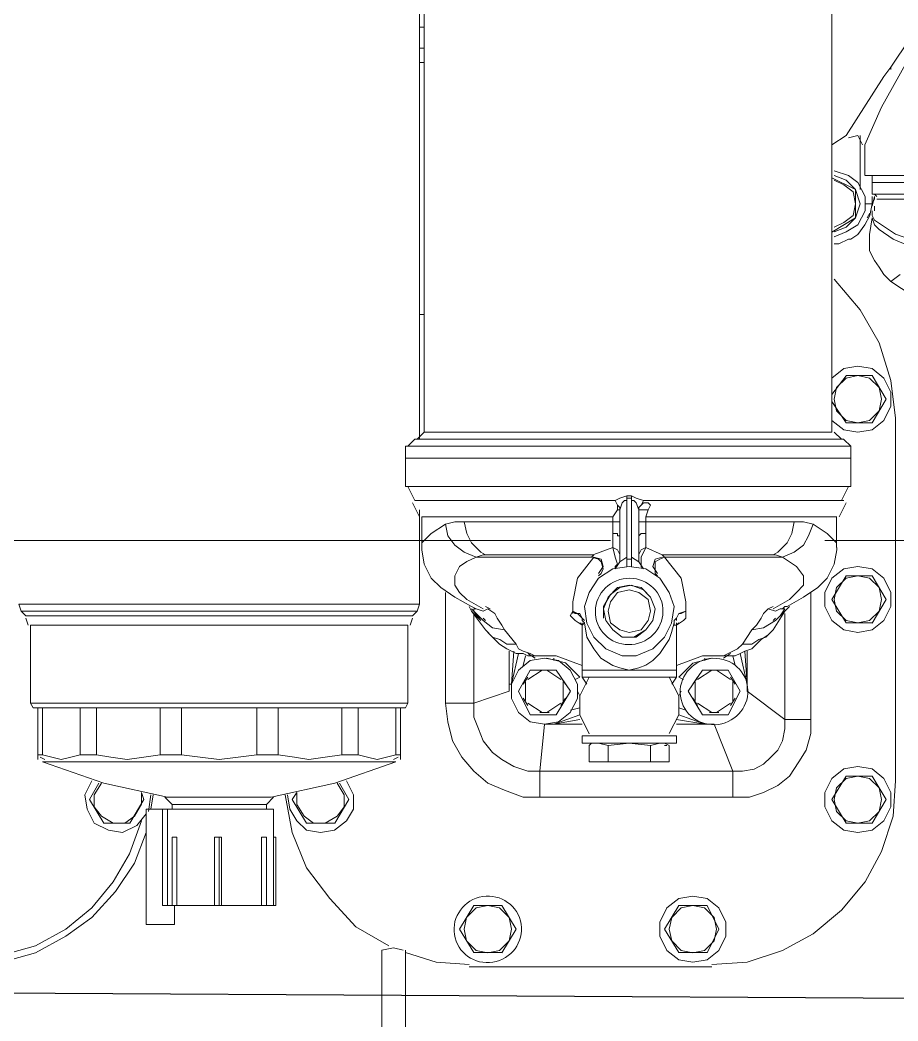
# Model space of a CAD drawing. Header units: inches. Extents: x 23291 to 181956, y 9161 to 51408.
# Drawn here: x 113913.5 to 114173.7, y 36541.5 to 36838.4 of the extents above; entities that cross this region are included whole.
import ezdxf

# ---------------------------------------------------------------- set-up
doc = ezdxf.new("R2010")
doc.units = ezdxf.units.IN
doc.header["$MEASUREMENT"] = 0
doc.layers.add('1', color=3, linetype='Continuous')
doc.layers.add('Dim', color=6, linetype='Continuous', lineweight=13)

# ---------------------------------------------------------------- blocks, each defined once
blk = doc.blocks.new('5')
at = {"layer": '1', "lineweight": 9}
for p, q in [((226.14041, -21.99936), (226.14041, -21.86601)), ((226.14168, -21.99744), (226.14168, -21.88249)), ((226.25155, -21.88249), (226.25155, -21.99744)), ((226.14041, -21.88822), (226.14168, -21.88822)), ((226.26743, -21.899), (226.2725, -21.89139)), ((226.14168, -21.89394), (226.14041, -21.89394)), ((226.14168, -21.89775), (226.14041, -21.89775)), ((226.27124, -21.89837), (226.2649, -21.9098)), ((226.26743, -21.89901), (226.26551, -21.90154)), ((226.26743, -21.89964), (226.26743, -21.89901)), ((226.2655, -21.90153), (226.25535, -21.91743)), ((226.2649, -21.9098), (226.26044, -21.91998)), ((226.25535, -21.91743), (226.25155, -21.91998)), ((226.25853, -21.91743), (226.25599, -21.91806)), ((226.2598, -21.91998), (226.25853, -21.91743)), ((226.25916, -21.93203), (226.25916, -21.91743)), ((226.26044, -21.91998), (226.26044, -21.92822)), ((226.256, -21.92823), (226.25217, -21.92696)), ((226.25155, -21.92885), (226.25791, -21.93204)), ((226.25534, -21.92948), (226.25217, -21.92822)), ((226.25472, -21.93077), (226.25217, -21.92948)), ((226.2579, -21.93203), (226.25534, -21.92948)), ((226.25853, -21.93013), (226.256, -21.92823)), ((226.30045, -21.92822), (226.26045, -21.92822)), ((226.26235, -21.92822), (226.26235, -21.93014)), ((226.26235, -21.92822), (226.26235, -21.93012)), ((226.25726, -21.93266), (226.25472, -21.93077)), ((226.2579, -21.93585), (226.25726, -21.93266)), ((226.2579, -21.93203), (226.2579, -21.93964)), ((226.25916, -21.93585), (226.2579, -21.93203)), ((226.26045, -21.93392), (226.25853, -21.93013)), ((226.26235, -21.93013), (226.29854, -21.93013)), ((226.26235, -21.93014), (226.26235, -21.9333)), ((226.26045, -21.93774), (226.26045, -21.93392)), ((226.26235, -21.9333), (226.29854, -21.9333)), ((226.26235, -21.93393), (226.26235, -21.93585)), ((226.26298, -21.93393), (226.26235, -21.93648)), ((226.26235, -21.93585), (226.26297, -21.93458)), ((226.26297, -21.93458), (226.26297, -21.93393)), ((226.26298, -21.9333), (226.2636, -21.93393)), ((226.2636, -21.93458), (226.29726, -21.93458)), ((226.25726, -21.93903), (226.2579, -21.93585)), ((226.2579, -21.93964), (226.25916, -21.93585)), ((226.25853, -21.94157), (226.26045, -21.93774)), ((226.26044, -21.93585), (226.26236, -21.93585)), ((226.26171, -21.93902), (226.26236, -21.93586)), ((226.26235, -21.93648), (226.26235, -21.93585)), ((226.26235, -21.93901), (226.26235, -21.93775)), ((226.26298, -21.93648), (226.26298, -21.93774)), ((226.2579, -21.93965), (226.25155, -21.94347)), ((226.25472, -21.94091), (226.25726, -21.93903)), ((226.25534, -21.94219), (226.2579, -21.93964)), ((226.26044, -21.94157), (226.26171, -21.93902)), ((226.26107, -21.93965), (226.26172, -21.93839)), ((226.2617, -21.94411), (226.26235, -21.93966)), ((226.26171, -21.93902), (226.26171, -21.93902)), ((226.26297, -21.94028), (226.26235, -21.93901)), ((226.26235, -21.93966), (226.26297, -21.94156)), ((226.26489, -21.94156), (226.26297, -21.94028)), ((226.25217, -21.94219), (226.25472, -21.94091)), ((226.25217, -21.94346), (226.25534, -21.94219)), ((226.25217, -21.94473), (226.25534, -21.94345)), ((226.25534, -21.94345), (226.25853, -21.94157)), ((226.25854, -21.9441), (226.26044, -21.94157)), ((226.26044, -21.94156), (226.26044, -21.94156)), ((226.26297, -21.94156), (226.26425, -21.94282)), ((226.26425, -21.94282), (226.26806, -21.94539)), ((226.26869, -21.94409), (226.26489, -21.94156)), ((226.25344, -21.94664), (226.256, -21.94538)), ((226.25663, -21.94538), (226.256, -21.94538)), ((226.256, -21.94538), (226.25663, -21.94538)), ((226.25663, -21.94538), (226.25854, -21.9441)), ((226.25853, -21.9441), (226.25853, -21.9441)), ((226.2617, -21.94664), (226.2617, -21.94411)), ((226.26806, -21.94539), (226.2725, -21.94727)), ((226.2725, -21.94538), (226.26869, -21.94409)), ((226.25217, -21.94664), (226.25344, -21.94664)), ((226.25345, -21.94664), (226.25345, -21.94664)), ((226.2617, -21.94855), (226.2617, -21.94664)), ((226.26297, -21.95111), (226.2617, -21.94855)), ((226.26425, -21.95298), (226.26297, -21.95111)), ((226.2655, -21.9549), (226.26425, -21.95298)), ((226.25916, -21.96442), (226.25217, -21.95618)), ((226.26743, -21.9568), (226.2655, -21.9549)), ((226.26996, -21.9549), (226.26743, -21.9568)), ((226.26743, -21.9568), (226.27313, -21.96061)), ((226.26424, -21.97332), (226.25916, -21.96442)), ((226.14041, -21.96569), (226.14168, -21.96569)), ((226.26743, -21.98348), (226.26424, -21.97332)), ((226.25472, -21.98028), (226.25155, -21.98285)), ((226.25853, -21.97967), (226.25472, -21.98028)), ((226.26235, -21.98028), (226.25853, -21.97967)), ((226.2655, -21.98285), (226.26235, -21.98028)), ((226.25155, -21.98729), (226.25535, -21.98221)), ((226.25535, -21.98284), (226.2528, -21.98536)), ((226.25535, -21.9822), (226.26235, -21.9822)), ((226.25853, -21.9822), (226.25535, -21.98284)), ((226.2617, -21.98284), (226.25853, -21.9822)), ((226.26425, -21.98536), (226.2617, -21.98284)), ((226.26235, -21.9822), (226.26616, -21.98855)), ((226.26743, -21.98664), (226.2655, -21.98285)), ((226.26868, -21.99362), (226.26743, -21.98348)), ((226.2528, -21.98536), (226.25218, -21.98855)), ((226.26489, -21.98855), (226.26425, -21.98536)), ((226.26743, -21.99044), (226.26743, -21.98664)), ((226.25535, -21.9949), (226.25155, -21.98919)), ((226.25218, -21.98855), (226.2528, -21.99173)), ((226.26615, -21.98854), (226.26234, -21.99491)), ((226.26425, -21.99173), (226.26489, -21.98855)), ((226.2528, -21.99173), (226.25535, -21.99428)), ((226.2617, -21.99428), (226.26425, -21.99173)), ((226.2655, -21.99428), (226.26743, -21.99044)), ((226.25155, -21.99428), (226.25472, -21.9968)), ((226.25535, -21.99428), (226.25853, -21.99491)), ((226.25853, -21.99491), (226.2617, -21.99428)), ((226.26235, -21.9968), (226.2655, -21.99428)), ((226.26868, -22.09142), (226.26868, -21.99361)), ((226.13977, -21.99936), (226.14169, -21.99744)), ((226.25155, -21.99745), (226.14168, -21.99745)), ((226.25217, -21.99745), (226.25409, -21.99936)), ((226.25472, -21.9968), (226.25853, -21.99744)), ((226.26235, -21.9949), (226.25535, -21.9949)), ((226.25853, -21.99744), (226.26235, -21.9968)), ((226.13723, -22.00124), (226.13913, -21.99936)), ((226.13913, -21.99936), (226.25472, -21.99936)), ((226.25663, -22.00124), (226.25471, -21.99937)), ((226.13659, -22.00124), (226.25662, -22.00124)), ((226.13659, -22.01206), (226.13659, -22.00125)), ((226.25663, -22.00125), (226.25663, -22.01206)), ((226.25663, -22.00441), (226.1366, -22.00441)), ((226.25663, -22.01206), (226.1366, -22.01206)), ((226.13723, -22.01206), (226.13913, -22.01586)), ((226.25409, -22.01586), (226.256, -22.01207)), ((226.13913, -22.01586), (226.19312, -22.01586)), ((226.19311, -22.01586), (226.19376, -22.01715)), ((226.19312, -22.01586), (226.19437, -22.01523)), ((226.19437, -22.01523), (226.19629, -22.01459)), ((226.19566, -22.01586), (226.19502, -22.01649)), ((226.19629, -22.01586), (226.19566, -22.01586)), ((226.19756, -22.01459), (226.19629, -22.01459)), ((226.19629, -22.01459), (226.19629, -22.01586)), ((226.19629, -22.01523), (226.19756, -22.01523)), ((226.19629, -22.0311), (226.19629, -22.01586)), ((226.19819, -22.01585), (226.19755, -22.01585)), ((226.19756, -22.01586), (226.19756, -22.01459)), ((226.19756, -22.0146), (226.19883, -22.01523)), ((226.19756, -22.01586), (226.19756, -22.0311)), ((226.19882, -22.01649), (226.19819, -22.01585)), ((226.19883, -22.01523), (226.20073, -22.01586)), ((226.20072, -22.01585), (226.20011, -22.01714)), ((226.20073, -22.01586), (226.25472, -22.01586)), ((226.14041, -22.02031), (226.13849, -22.01649)), ((226.14041, -22.04381), (226.14041, -22.0184)), ((226.19248, -22.0203), (226.19375, -22.0184)), ((226.19375, -22.01714), (226.19438, -22.01777)), ((226.19375, -22.0184), (226.19438, -22.0184)), ((226.19376, -22.01715), (226.19376, -22.01776)), ((226.19376, -22.01776), (226.19376, -22.01841)), ((226.19502, -22.01649), (226.19437, -22.01841)), ((226.19438, -22.01777), (226.19438, -22.0184)), ((226.19438, -22.0184), (226.19438, -22.02157)), ((226.19947, -22.0184), (226.19882, -22.01649)), ((226.20011, -22.01714), (226.19947, -22.01777)), ((226.19947, -22.01777), (226.19947, -22.0184)), ((226.20201, -22.0184), (226.19947, -22.0184)), ((226.19947, -22.02157), (226.19947, -22.01841)), ((226.20012, -22.01715), (226.20073, -22.01649)), ((226.20073, -22.01649), (226.20202, -22.01649)), ((226.20202, -22.01841), (226.20137, -22.02031)), ((226.20202, -22.01649), (226.20263, -22.01715)), ((226.20263, -22.01715), (226.20202, -22.01841)), ((226.25535, -22.01649), (226.25345, -22.0203)), ((226.14104, -22.0203), (226.14104, -22.02856)), ((226.14104, -22.02031), (226.19248, -22.02031)), ((226.14993, -22.02157), (226.14739, -22.0222)), ((226.15246, -22.02157), (226.14993, -22.02157)), ((226.15311, -22.02474), (226.15246, -22.02157)), ((226.15246, -22.02157), (226.19438, -22.02157)), ((226.19248, -22.02031), (226.19248, -22.02157)), ((226.19248, -22.02157), (226.19248, -22.02474)), ((226.19438, -22.02157), (226.19438, -22.02539)), ((226.24138, -22.02157), (226.19946, -22.02157)), ((226.19947, -22.02157), (226.19947, -22.02538)), ((226.20137, -22.02031), (226.25282, -22.02031)), ((226.20137, -22.02157), (226.20137, -22.02031)), ((226.20137, -22.02474), (226.20137, -22.02158)), ((226.24074, -22.02474), (226.24138, -22.02157)), ((226.24138, -22.02157), (226.24391, -22.02157)), ((226.24391, -22.02157), (226.24647, -22.02221)), ((226.25281, -22.02856), (226.25281, -22.0203)), ((226.14358, -22.02475), (226.1474, -22.0222)), ((226.14739, -22.0222), (226.14802, -22.02538)), ((226.24647, -22.0222), (226.2452, -22.02538)), ((226.24647, -22.02221), (226.25027, -22.02474)), ((226.14104, -22.02728), (226.14168, -22.02664)), ((226.14168, -22.02664), (226.14358, -22.02475)), ((226.14802, -22.02538), (226.14993, -22.02791)), ((226.15438, -22.02729), (226.15311, -22.02474)), ((226.19375, -22.02474), (226.19248, -22.02474)), ((226.19248, -22.02474), (226.19248, -22.02856)), ((226.19375, -22.02538), (226.19375, -22.02474)), ((226.19439, -22.02538), (226.19375, -22.02538)), ((226.19438, -22.03236), (226.19438, -22.02538)), ((226.19946, -22.02538), (226.20012, -22.02474)), ((226.19947, -22.02538), (226.19947, -22.03236)), ((226.20012, -22.02474), (226.20137, -22.02474)), ((226.20137, -22.02475), (226.20137, -22.02857)), ((226.23947, -22.02729), (226.24074, -22.02474)), ((226.2452, -22.02538), (226.24391, -22.02791)), ((226.25027, -22.02474), (226.25216, -22.02665)), ((226.25216, -22.02665), (226.25281, -22.02729)), ((226.14104, -22.02856), (226.14104, -22.02728)), ((226.14104, -22.02856), (226.14104, -22.02919)), ((226.14104, -22.02856), (226.14104, -22.02856)), ((226.14104, -22.02919), (226.14168, -22.03299)), ((226.14993, -22.02791), (226.15246, -22.02981)), ((226.15246, -22.02981), (226.15565, -22.0311)), ((226.15565, -22.02857), (226.15438, -22.02729)), ((226.15692, -22.02982), (226.15565, -22.02857)), ((226.15819, -22.03047), (226.15692, -22.02982)), ((226.19248, -22.02856), (226.18739, -22.03046)), ((226.19375, -22.02919), (226.19248, -22.02856)), ((226.19248, -22.02856), (226.19312, -22.03111)), ((226.19439, -22.03046), (226.19375, -22.02919)), ((226.20012, -22.02919), (226.19946, -22.03046)), ((226.20012, -22.03111), (226.20137, -22.02856)), ((226.20137, -22.02856), (226.20012, -22.02919)), ((226.20137, -22.02857), (226.20581, -22.03047)), ((226.23567, -22.03047), (226.23694, -22.02982)), ((226.23694, -22.02982), (226.23821, -22.02857)), ((226.23821, -22.02857), (226.23947, -22.02729)), ((226.24138, -22.02981), (226.23821, -22.0311)), ((226.24391, -22.02791), (226.24138, -22.02981)), ((226.25217, -22.033), (226.25282, -22.02918)), ((226.25281, -22.02729), (226.25281, -22.02857)), ((226.25281, -22.02856), (226.25281, -22.02856)), ((226.25282, -22.02918), (226.25282, -22.02857)), ((226.15119, -22.03364), (226.15311, -22.03235)), ((226.15311, -22.03235), (226.15565, -22.03111)), ((226.15755, -22.03047), (226.15565, -22.0311)), ((226.15565, -22.0311), (226.18677, -22.0311)), ((226.15946, -22.03047), (226.15755, -22.03047)), ((226.15945, -22.03047), (226.15819, -22.03047)), ((226.15946, -22.03047), (226.18739, -22.03047)), ((226.18739, -22.0311), (226.18295, -22.03682)), ((226.18678, -22.0311), (226.18868, -22.03172)), ((226.18739, -22.03047), (226.18679, -22.0311)), ((226.18931, -22.03172), (226.18739, -22.0311)), ((226.18868, -22.03172), (226.18931, -22.03237)), ((226.18993, -22.03366), (226.18931, -22.03172)), ((226.18931, -22.03237), (226.18993, -22.03427)), ((226.19311, -22.03428), (226.19439, -22.03236)), ((226.19312, -22.03111), (226.19375, -22.03299)), ((226.1963, -22.0311), (226.19438, -22.03236)), ((226.19629, -22.03365), (226.19629, -22.0311)), ((226.19756, -22.03172), (226.19629, -22.03172)), ((226.19756, -22.03365), (226.19756, -22.0311)), ((226.19756, -22.0311), (226.19948, -22.03237)), ((226.19947, -22.03236), (226.20072, -22.03428)), ((226.20012, -22.03299), (226.20012, -22.03111)), ((226.20391, -22.03172), (226.20329, -22.03366)), ((226.20581, -22.0311), (226.20391, -22.03172)), ((226.20519, -22.03172), (226.20391, -22.03237)), ((226.20391, -22.03237), (226.20391, -22.03427)), ((226.20646, -22.0311), (226.20519, -22.03172)), ((226.20581, -22.03047), (226.20646, -22.0311)), ((226.20581, -22.03047), (226.23376, -22.03047)), ((226.21089, -22.03681), (226.20645, -22.0311)), ((226.20646, -22.0311), (226.23822, -22.0311)), ((226.23376, -22.03047), (226.23567, -22.03047)), ((226.23376, -22.03047), (226.23631, -22.03047)), ((226.23631, -22.03047), (226.23822, -22.0311)), ((226.23822, -22.0311), (226.24013, -22.03237)), ((226.24013, -22.03237), (226.24201, -22.03366)), ((226.14168, -22.03299), (226.14358, -22.03683)), ((226.14992, -22.03617), (226.15119, -22.03364)), ((226.19247, -22.03428), (226.18867, -22.03681)), ((226.18868, -22.03553), (226.18993, -22.03366)), ((226.18993, -22.03427), (226.18931, -22.03553)), ((226.19693, -22.03365), (226.19247, -22.03428)), ((226.19375, -22.03299), (226.19312, -22.03364)), ((226.19312, -22.03364), (226.19312, -22.03428)), ((226.20137, -22.03428), (226.19693, -22.03365)), ((226.20012, -22.03364), (226.20012, -22.03299)), ((226.20073, -22.03428), (226.20012, -22.03364)), ((226.20518, -22.03681), (226.20137, -22.03428)), ((226.20329, -22.03366), (226.20456, -22.03553)), ((226.20391, -22.03427), (226.20391, -22.03553)), ((226.24201, -22.03366), (226.24391, -22.03616)), ((226.25026, -22.03681), (226.25217, -22.033)), ((226.25472, -22.03428), (226.25155, -22.03681)), ((226.25853, -22.03365), (226.25472, -22.03428)), ((226.26235, -22.03428), (226.25853, -22.03365)), ((226.2655, -22.03681), (226.26235, -22.03428)), ((226.14358, -22.03683), (226.14611, -22.03936)), ((226.14992, -22.03747), (226.14992, -22.03617)), ((226.14992, -22.03872), (226.14992, -22.03747)), ((226.18295, -22.03682), (226.18168, -22.04316)), ((226.18867, -22.03681), (226.18613, -22.04065)), ((226.18931, -22.03553), (226.18868, -22.03616)), ((226.20391, -22.03553), (226.20456, -22.03616)), ((226.20771, -22.04065), (226.20518, -22.03681)), ((226.21216, -22.04318), (226.21089, -22.03681)), ((226.24391, -22.03616), (226.24391, -22.03747)), ((226.24391, -22.03747), (226.24391, -22.03871)), ((226.24773, -22.03934), (226.25026, -22.03681)), ((226.25155, -22.03681), (226.24963, -22.04065)), ((226.25155, -22.04252), (226.25535, -22.03617)), ((226.25535, -22.03682), (226.2528, -22.03935)), ((226.25535, -22.03617), (226.26235, -22.03617)), ((226.25853, -22.03617), (226.25535, -22.03682)), ((226.2617, -22.03682), (226.25853, -22.03617)), ((226.26425, -22.03935), (226.2617, -22.03682)), ((226.26235, -22.03617), (226.26616, -22.04251)), ((226.26743, -22.04065), (226.2655, -22.03681)), ((226.14611, -22.03936), (226.14992, -22.04189)), ((226.14739, -22.04064), (226.14739, -22.07046)), ((226.15119, -22.04064), (226.14992, -22.03872)), ((226.15311, -22.04251), (226.15119, -22.04064)), ((226.18613, -22.04065), (226.18486, -22.04442)), ((226.19376, -22.03934), (226.19122, -22.04189)), ((226.19184, -22.04317), (226.19376, -22.04064)), ((226.19376, -22.04064), (226.19184, -22.04317)), ((226.19438, -22.03936), (226.19185, -22.04125)), ((226.19693, -22.03871), (226.19376, -22.03934)), ((226.19376, -22.04064), (226.19693, -22.03999)), ((226.19693, -22.03999), (226.19376, -22.04064)), ((226.19756, -22.0387), (226.19438, -22.03936)), ((226.20012, -22.03934), (226.19693, -22.03871)), ((226.19693, -22.03999), (226.19947, -22.04064)), ((226.19947, -22.04064), (226.19693, -22.03999)), ((226.20073, -22.03999), (226.19756, -22.0387)), ((226.19947, -22.04064), (226.20201, -22.04252)), ((226.20201, -22.04252), (226.19947, -22.04064)), ((226.20264, -22.04189), (226.20012, -22.03934)), ((226.20263, -22.04189), (226.20073, -22.03999)), ((226.209, -22.04442), (226.20771, -22.04065)), ((226.24201, -22.04063), (226.24013, -22.04253)), ((226.24391, -22.03871), (226.24201, -22.04063)), ((226.24392, -22.04189), (226.24773, -22.03934)), ((226.24582, -22.04065), (226.24582, -22.07492)), ((226.24963, -22.04065), (226.24963, -22.04442)), ((226.2528, -22.03935), (226.25218, -22.04251)), ((226.26489, -22.04251), (226.26425, -22.03935)), ((226.26743, -22.04442), (226.26743, -22.04065)), ((226.14992, -22.04189), (226.15438, -22.04441)), ((226.15755, -22.04506), (226.15311, -22.04251)), ((226.18169, -22.04317), (226.18169, -22.04633)), ((226.19185, -22.04125), (226.18994, -22.04441)), ((226.19122, -22.04189), (226.18995, -22.04506)), ((226.19122, -22.0457), (226.19184, -22.04317)), ((226.19184, -22.04317), (226.19122, -22.0457)), ((226.20201, -22.04252), (226.20264, -22.0457)), ((226.20264, -22.0457), (226.20201, -22.04252)), ((226.20392, -22.04507), (226.20263, -22.04189)), ((226.20391, -22.04506), (226.20264, -22.04189)), ((226.21216, -22.04634), (226.21216, -22.04318)), ((226.24013, -22.04253), (226.23568, -22.04506)), ((226.23948, -22.04442), (226.24392, -22.04189)), ((226.25535, -22.04888), (226.25155, -22.04252)), ((226.25218, -22.04251), (226.2528, -22.04572)), ((226.26615, -22.04252), (226.26234, -22.04889)), ((226.26425, -22.04572), (226.26489, -22.04251)), ((226.03308, -22.0457), (226.03243, -22.04381)), ((226.03243, -22.04381), (226.14041, -22.04381)), ((226.13977, -22.04571), (226.03306, -22.04571)), ((226.03435, -22.04698), (226.03308, -22.04571)), ((226.13977, -22.04571), (226.1385, -22.04698)), ((226.14042, -22.04381), (226.13977, -22.04571)), ((226.15374, -22.04442), (226.15437, -22.04571)), ((226.15437, -22.04442), (226.15437, -22.04442)), ((226.15437, -22.04442), (226.15564, -22.04506)), ((226.15437, -22.04442), (226.15437, -22.04442)), ((226.15501, -22.04572), (226.15437, -22.04506)), ((226.15437, -22.04571), (226.15819, -22.05077)), ((226.15566, -22.04698), (226.15437, -22.04571)), ((226.15565, -22.04506), (226.15501, -22.04506)), ((226.15501, -22.04506), (226.15565, -22.04506)), ((226.15501, -22.04506), (226.15501, -22.04572)), ((226.15501, -22.04571), (226.15693, -22.04822)), ((226.15755, -22.04822), (226.15501, -22.04571)), ((226.15565, -22.04506), (226.15755, -22.04572)), ((226.15755, -22.04572), (226.15882, -22.04506)), ((226.15819, -22.04442), (226.15946, -22.04506)), ((226.16073, -22.04634), (226.15883, -22.04505)), ((226.18169, -22.04571), (226.18104, -22.04698)), ((226.18294, -22.04634), (226.18169, -22.04571)), ((226.18169, -22.04571), (226.18233, -22.04634)), ((226.18486, -22.04442), (226.1855, -22.04889)), ((226.18994, -22.04441), (226.18994, -22.0476)), ((226.18995, -22.04506), (226.19057, -22.04822)), ((226.19184, -22.04888), (226.19122, -22.0457)), ((226.19122, -22.0457), (226.19184, -22.04888)), ((226.20264, -22.0457), (226.20201, -22.04823)), ((226.20201, -22.04823), (226.20264, -22.0457)), ((226.20328, -22.04823), (226.20392, -22.04507)), ((226.20329, -22.04822), (226.20391, -22.04506)), ((226.20835, -22.04889), (226.209, -22.04442)), ((226.21217, -22.04572), (226.21027, -22.04633)), ((226.2109, -22.04633), (226.21217, -22.04572)), ((226.21216, -22.04698), (226.21216, -22.04571)), ((226.23312, -22.04635), (226.23439, -22.04506)), ((226.23439, -22.04506), (226.23566, -22.04443)), ((226.2344, -22.04506), (226.2363, -22.04572)), ((226.23567, -22.05076), (226.23884, -22.0457)), ((226.23884, -22.04571), (226.23629, -22.04822)), ((226.2363, -22.04572), (226.23757, -22.04506)), ((226.23757, -22.04506), (226.23821, -22.04506)), ((226.23884, -22.04506), (226.23757, -22.04698)), ((226.23757, -22.04698), (226.23884, -22.04571)), ((226.23821, -22.04506), (226.23884, -22.04443)), ((226.23884, -22.04443), (226.23822, -22.04506)), ((226.23822, -22.04506), (226.23884, -22.04506)), ((226.23884, -22.04443), (226.23949, -22.04443)), ((226.23884, -22.04571), (226.24013, -22.04443)), ((226.23948, -22.04506), (226.23884, -22.04571)), ((226.23948, -22.04442), (226.23948, -22.04442)), ((226.24963, -22.04442), (226.25155, -22.04821)), ((226.2528, -22.04572), (226.25535, -22.04823)), ((226.2617, -22.04823), (226.26425, -22.04572)), ((226.2655, -22.04821), (226.26743, -22.04442)), ((226.03497, -22.04951), (226.03435, -22.04759)), ((226.1385, -22.04698), (226.03436, -22.04698)), ((226.1385, -22.04759), (226.13786, -22.04951)), ((226.15501, -22.04634), (226.15501, -22.07048)), ((226.15693, -22.04822), (226.15566, -22.04698)), ((226.15754, -22.04821), (226.1601, -22.05017)), ((226.15755, -22.04759), (226.15819, -22.04823)), ((226.16136, -22.0476), (226.16073, -22.04634)), ((226.16263, -22.0495), (226.16136, -22.0476)), ((226.18105, -22.04698), (226.18169, -22.04759)), ((226.18169, -22.04759), (226.18232, -22.04822)), ((226.18232, -22.04822), (226.18422, -22.04951)), ((226.18233, -22.04634), (226.1836, -22.04634)), ((226.18423, -22.04759), (226.18294, -22.04634)), ((226.1836, -22.04634), (226.18423, -22.04759)), ((226.18423, -22.04822), (226.18423, -22.04759)), ((226.18423, -22.04759), (226.18486, -22.04822)), ((226.18485, -22.04888), (226.18423, -22.04822)), ((226.19057, -22.04822), (226.19247, -22.05077)), ((226.20201, -22.04823), (226.20012, -22.05076)), ((226.20012, -22.05076), (226.20201, -22.04823)), ((226.20137, -22.05077), (226.20329, -22.04822)), ((226.20138, -22.05076), (226.20328, -22.04823)), ((226.20899, -22.04888), (226.20899, -22.04823)), ((226.209, -22.04823), (226.20962, -22.04759)), ((226.209, -22.04888), (226.209, -22.04823)), ((226.20962, -22.04759), (226.21027, -22.04633)), ((226.21027, -22.04633), (226.20962, -22.04759)), ((226.20962, -22.04759), (226.20962, -22.04823)), ((226.20962, -22.04951), (226.21154, -22.04822)), ((226.21027, -22.04633), (226.2109, -22.04633)), ((226.21154, -22.04822), (226.21217, -22.04759)), ((226.21217, -22.04759), (226.21217, -22.04698)), ((226.23122, -22.04951), (226.23248, -22.04759)), ((226.23248, -22.04759), (226.23312, -22.04635)), ((226.2363, -22.04822), (226.23313, -22.05016)), ((226.23567, -22.04822), (226.2363, -22.04759)), ((226.23629, -22.04822), (226.23757, -22.04698)), ((226.23757, -22.04698), (226.23629, -22.04822)), ((226.23884, -22.07492), (226.23884, -22.04634)), ((226.25155, -22.04821), (226.25472, -22.05076)), ((226.25535, -22.04823), (226.25853, -22.04888)), ((226.25853, -22.04888), (226.2617, -22.04823)), ((226.26235, -22.05076), (226.2655, -22.04821)), ((226.03562, -22.04951), (226.03562, -22.07047)), ((226.03562, -22.04951), (226.13724, -22.04951)), ((226.13723, -22.04951), (226.13723, -22.07046)), ((226.15819, -22.05077), (226.15946, -22.05206)), ((226.16009, -22.05271), (226.15819, -22.05077)), ((226.1601, -22.05017), (226.16327, -22.05076)), ((226.16327, -22.05076), (226.16263, -22.0495)), ((226.16327, -22.05076), (226.16644, -22.05458)), ((226.1836, -22.04888), (226.18422, -22.04951)), ((226.18423, -22.04888), (226.18423, -22.04888)), ((226.18423, -22.04888), (226.18423, -22.04951)), ((226.18486, -22.04888), (226.18423, -22.04951)), ((226.18423, -22.06159), (226.18423, -22.04951)), ((226.18423, -22.04951), (226.18423, -22.06349)), ((226.18423, -22.04951), (226.18423, -22.04951)), ((226.1855, -22.0527), (226.18486, -22.04888)), ((226.1855, -22.04889), (226.18738, -22.0527)), ((226.19439, -22.05076), (226.19184, -22.04888)), ((226.19184, -22.04888), (226.19439, -22.05076)), ((226.19247, -22.05077), (226.19501, -22.05271)), ((226.19693, -22.05141), (226.19439, -22.05076)), ((226.19439, -22.05076), (226.19693, -22.05141)), ((226.20012, -22.05076), (226.19693, -22.05141)), ((226.19693, -22.05141), (226.20012, -22.05076)), ((226.19819, -22.0527), (226.20138, -22.05076)), ((226.19883, -22.05271), (226.20137, -22.05077)), ((226.20645, -22.0527), (226.20835, -22.04889)), ((226.20771, -22.05334), (226.20835, -22.05142)), ((226.20835, -22.05142), (226.209, -22.04887)), ((226.209, -22.04888), (226.209, -22.04951)), ((226.209, -22.04951), (226.20962, -22.04951)), ((226.20962, -22.04888), (226.20962, -22.04888)), ((226.21027, -22.04888), (226.20962, -22.04951)), ((226.20962, -22.04951), (226.20962, -22.04888)), ((226.20962, -22.06349), (226.20962, -22.04951)), ((226.2274, -22.05458), (226.22994, -22.05077)), ((226.23313, -22.05016), (226.22994, -22.05077)), ((226.22995, -22.05077), (226.23122, -22.04951)), ((226.23568, -22.05077), (226.23376, -22.05271)), ((226.23439, -22.05204), (226.23566, -22.05076)), ((226.25472, -22.05076), (226.25853, -22.05142)), ((226.26235, -22.04888), (226.25535, -22.04888)), ((226.25853, -22.05142), (226.26235, -22.05076)), ((226.15946, -22.05206), (226.16073, -22.05334)), ((226.16201, -22.05334), (226.16009, -22.05271)), ((226.16073, -22.05334), (226.162, -22.05459)), ((226.1639, -22.05458), (226.16201, -22.05334)), ((226.1874, -22.05588), (226.1855, -22.0527)), ((226.18738, -22.0527), (226.19057, -22.05587)), ((226.19501, -22.05271), (226.19883, -22.05271)), ((226.19502, -22.0527), (226.19819, -22.0527)), ((226.20329, -22.05587), (226.20645, -22.0527)), ((226.20645, -22.05524), (226.20771, -22.05334)), ((226.23186, -22.05334), (226.22994, -22.05458)), ((226.23122, -22.05459), (226.23249, -22.05335)), ((226.23376, -22.05271), (226.23186, -22.05334)), ((226.23249, -22.05335), (226.23439, -22.05204)), ((226.162, -22.05459), (226.16392, -22.05587)), ((226.16645, -22.05458), (226.1639, -22.05458)), ((226.16392, -22.05587), (226.16517, -22.0565)), ((226.16455, -22.06539), (226.16455, -22.05652)), ((226.16455, -22.05652), (226.16455, -22.06729)), ((226.16517, -22.0565), (226.16644, -22.05714)), ((226.1658, -22.05651), (226.16517, -22.06538)), ((226.16707, -22.05587), (226.16645, -22.05458)), ((226.16834, -22.0565), (226.16707, -22.05587)), ((226.17026, -22.05713), (226.16834, -22.0565)), ((226.1893, -22.05841), (226.1874, -22.05588)), ((226.19057, -22.05587), (226.19501, -22.05776)), ((226.19883, -22.05776), (226.20329, -22.05587)), ((226.20518, -22.05713), (226.20645, -22.05524)), ((226.22486, -22.05651), (226.22361, -22.05712)), ((226.22613, -22.05588), (226.22486, -22.05651)), ((226.2274, -22.05459), (226.22613, -22.05588)), ((226.2268, -22.05712), (226.22803, -22.05651)), ((226.22994, -22.05458), (226.2274, -22.05458)), ((226.22803, -22.05651), (226.22995, -22.05588)), ((226.22867, -22.06539), (226.22804, -22.05652)), ((226.22867, -22.06604), (226.22867, -22.05651)), ((226.22867, -22.05651), (226.22867, -22.06538)), ((226.22995, -22.05588), (226.23122, -22.05459)), ((226.16517, -22.06539), (226.16709, -22.05713)), ((226.16644, -22.05714), (226.16834, -22.05714)), ((226.17024, -22.05904), (226.16707, -22.06157)), ((226.16834, -22.05714), (226.16961, -22.05775)), ((226.16835, -22.06031), (226.16899, -22.05776)), ((226.16961, -22.05713), (226.17153, -22.05841)), ((226.16961, -22.05775), (226.17088, -22.05775)), ((226.17406, -22.05841), (226.17024, -22.05904)), ((226.17151, -22.05775), (226.17026, -22.05713)), ((226.17088, -22.05775), (226.17153, -22.05775)), ((226.17469, -22.05775), (226.17152, -22.05775)), ((226.17152, -22.05775), (226.17469, -22.05775)), ((226.17152, -22.05775), (226.17152, -22.05775)), ((226.17789, -22.05904), (226.17406, -22.05841)), ((226.1766, -22.05775), (226.17469, -22.05775)), ((226.1747, -22.05775), (226.1747, -22.05775)), ((226.1747, -22.05841), (226.17978, -22.05967)), ((226.17724, -22.05776), (226.1766, -22.05776)), ((226.1766, -22.05841), (226.1766, -22.05904)), ((226.18423, -22.06031), (226.17724, -22.05776)), ((226.18104, -22.06157), (226.17789, -22.05904)), ((226.19248, -22.06031), (226.1893, -22.05841)), ((226.19501, -22.05776), (226.19883, -22.05776)), ((226.20137, -22.0603), (226.20329, -22.05903)), ((226.20329, -22.05903), (226.20518, -22.05713)), ((226.21662, -22.05775), (226.20962, -22.06031)), ((226.21915, -22.05841), (226.21407, -22.05968)), ((226.21725, -22.05775), (226.21662, -22.05775)), ((226.21915, -22.05775), (226.21724, -22.05775)), ((226.21725, -22.05841), (226.21725, -22.05904)), ((226.22234, -22.05775), (226.21915, -22.05775)), ((226.21915, -22.05775), (226.22234, -22.05775)), ((226.21915, -22.05775), (226.21915, -22.05775)), ((226.22361, -22.05712), (226.22234, -22.05775)), ((226.22234, -22.05841), (226.22423, -22.05713)), ((226.22234, -22.05775), (226.22296, -22.05775)), ((226.22234, -22.05775), (226.22234, -22.05775)), ((226.22297, -22.05775), (226.22424, -22.05775)), ((226.22424, -22.05775), (226.22549, -22.05775)), ((226.22486, -22.05775), (226.22549, -22.06031)), ((226.22549, -22.05775), (226.2268, -22.05712)), ((226.22679, -22.05713), (226.22867, -22.06539)), ((226.16707, -22.06157), (226.16518, -22.06539)), ((226.17025, -22.06158), (226.16708, -22.0673)), ((226.17343, -22.06158), (226.16961, -22.06411)), ((226.17724, -22.06158), (226.17026, -22.06158)), ((226.17534, -22.06158), (226.17279, -22.06158)), ((226.17851, -22.06411), (226.1747, -22.06158)), ((226.18105, -22.06728), (226.17723, -22.06157)), ((226.17978, -22.05967), (226.1836, -22.06349)), ((226.18294, -22.06539), (226.18104, -22.06157)), ((226.20962, -22.06158), (226.18423, -22.06158)), ((226.18423, -22.06158), (226.20962, -22.06158)), ((226.19438, -22.06094), (226.19248, -22.06031)), ((226.19692, -22.06159), (226.19438, -22.06094)), ((226.19693, -22.06094), (226.19693, -22.06094)), ((226.19693, -22.06158), (226.19947, -22.06095)), ((226.19947, -22.06095), (226.20137, -22.0603)), ((226.21407, -22.05968), (226.21027, -22.06349)), ((226.21662, -22.06158), (226.2128, -22.0673)), ((226.21915, -22.06158), (226.21534, -22.06411)), ((226.22361, -22.06158), (226.21662, -22.06158)), ((226.22106, -22.06158), (226.21852, -22.06158)), ((226.22424, -22.06411), (226.22042, -22.06158)), ((226.22679, -22.06728), (226.2236, -22.06157)), ((226.16961, -22.06349), (226.16834, -22.06538)), ((226.16898, -22.06476), (226.16898, -22.06982)), ((226.17978, -22.06539), (226.17851, -22.06349)), ((226.17915, -22.06983), (226.17915, -22.06477)), ((226.1836, -22.06349), (226.18232, -22.06412)), ((226.18612, -22.06349), (226.1836, -22.06857)), ((226.18423, -22.06349), (226.20962, -22.06349)), ((226.18423, -22.06349), (226.1855, -22.06538)), ((226.21026, -22.06856), (226.20772, -22.06348)), ((226.20836, -22.06539), (226.20963, -22.06349)), ((226.21026, -22.06349), (226.21154, -22.06412)), ((226.21535, -22.06349), (226.21407, -22.06538)), ((226.21471, -22.06476), (226.21471, -22.06982)), ((226.22549, -22.06539), (226.22424, -22.06349)), ((226.22486, -22.06983), (226.22486, -22.06477)), ((226.16455, -22.06728), (226.155, -22.07047)), ((226.16517, -22.06539), (226.16454, -22.06539)), ((226.16455, -22.06729), (226.16455, -22.06602)), ((226.16517, -22.06602), (226.16517, -22.06539)), ((226.16517, -22.06603), (226.16517, -22.06603)), ((226.16518, -22.06539), (226.16518, -22.06921)), ((226.16708, -22.06728), (226.17025, -22.07363)), ((226.17724, -22.07364), (226.18106, -22.06729)), ((226.18294, -22.06921), (226.18294, -22.06539)), ((226.18295, -22.06728), (226.18359, -22.06857)), ((226.21026, -22.06856), (226.21089, -22.06728)), ((226.2128, -22.06728), (226.21662, -22.07363)), ((226.22361, -22.07364), (226.22679, -22.06729)), ((226.22867, -22.06539), (226.22867, -22.06539)), ((226.22867, -22.06603), (226.22867, -22.0654)), ((226.22867, -22.06603), (226.22867, -22.06603)), ((226.22867, -22.06728), (226.22867, -22.06604)), ((226.22867, -22.06728), (226.23884, -22.07492)), ((226.16518, -22.06921), (226.16707, -22.073)), ((226.16835, -22.0692), (226.16962, -22.0711)), ((226.17851, -22.07109), (226.17978, -22.0692)), ((226.18104, -22.073), (226.18294, -22.06921)), ((226.1836, -22.06857), (226.1836, -22.07363)), ((226.21026, -22.07364), (226.21026, -22.06856)), ((226.21407, -22.0692), (226.21534, -22.0711)), ((226.22424, -22.07109), (226.22549, -22.0692)), ((226.03626, -22.07174), (226.03561, -22.07046)), ((226.03562, -22.07047), (226.13724, -22.07047)), ((226.13659, -22.07174), (226.03626, -22.07174)), ((226.03753, -22.0857), (226.03753, -22.07174)), ((226.0388, -22.07174), (226.0388, -22.08443)), ((226.04895, -22.07173), (226.04895, -22.08442)), ((226.0534, -22.07174), (226.0534, -22.08443)), ((226.07054, -22.07173), (226.07054, -22.08442)), ((226.07626, -22.07174), (226.07626, -22.08443)), ((226.09658, -22.07173), (226.09658, -22.08442)), ((226.10231, -22.07174), (226.10231, -22.08443)), ((226.11945, -22.07173), (226.11945, -22.08442)), ((226.1239, -22.07174), (226.1239, -22.08443)), ((226.13405, -22.07173), (226.13405, -22.08442)), ((226.13532, -22.0857), (226.13532, -22.07174)), ((226.13724, -22.07046), (226.13659, -22.07174)), ((226.14802, -22.07555), (226.14739, -22.07047)), ((226.14739, -22.07047), (226.15502, -22.07047)), ((226.15501, -22.07047), (226.15501, -22.07428)), ((226.16707, -22.073), (226.17024, -22.07555)), ((226.16961, -22.07047), (226.17343, -22.07302)), ((226.17279, -22.07301), (226.17533, -22.07301)), ((226.1747, -22.07301), (226.17851, -22.07046)), ((226.17789, -22.07555), (226.18104, -22.073)), ((226.1836, -22.07174), (226.18105, -22.07237)), ((226.21216, -22.07237), (226.21026, -22.07174)), ((226.21535, -22.07047), (226.21916, -22.07302)), ((226.21852, -22.07301), (226.22107, -22.07301)), ((226.22043, -22.07301), (226.22424, -22.07046)), ((226.14929, -22.08063), (226.14802, -22.07555)), ((226.15501, -22.07428), (226.15628, -22.07746)), ((226.17024, -22.07555), (226.17406, -22.07616)), ((226.17025, -22.07364), (226.17724, -22.07364)), ((226.17406, -22.07364), (226.17406, -22.07364)), ((226.17406, -22.07616), (226.17789, -22.07555)), ((226.1747, -22.07364), (226.1747, -22.07364)), ((226.1836, -22.07364), (226.17661, -22.07617)), ((226.1836, -22.07492), (226.17661, -22.07617)), ((226.1836, -22.07363), (226.18612, -22.07873)), ((226.20772, -22.07872), (226.21026, -22.07364)), ((226.20962, -22.07492), (226.21725, -22.07617)), ((226.21725, -22.07617), (226.21026, -22.07364)), ((226.21662, -22.07364), (226.2236, -22.07364)), ((226.21979, -22.07364), (226.21979, -22.07364)), ((226.22106, -22.07364), (226.22106, -22.07364)), ((226.23883, -22.07744), (226.23883, -22.07491)), ((226.24582, -22.07492), (226.23884, -22.07492)), ((226.24582, -22.07493), (226.24582, -22.07872)), ((226.15628, -22.07746), (226.15755, -22.08063)), ((226.17406, -22.07617), (226.17279, -22.08888)), ((226.17661, -22.07617), (226.17405, -22.07617)), ((226.1766, -22.07617), (226.17596, -22.07617)), ((226.18423, -22.07617), (226.17597, -22.07617)), ((226.17597, -22.07617), (226.18423, -22.07617)), ((226.17597, -22.07617), (226.17597, -22.07617)), ((226.1766, -22.07617), (226.1766, -22.07617)), ((226.1766, -22.07617), (226.1766, -22.07617)), ((226.21789, -22.07617), (226.20962, -22.07617)), ((226.20962, -22.07617), (226.2198, -22.07617)), ((226.21979, -22.07617), (226.21725, -22.07617)), ((226.21725, -22.07617), (226.21725, -22.07617)), ((226.21725, -22.07617), (226.21725, -22.07617)), ((226.21725, -22.07617), (226.21789, -22.07617)), ((226.21979, -22.07617), (226.22486, -22.08888)), ((226.23822, -22.08063), (226.23883, -22.07744)), ((226.15183, -22.08507), (226.14929, -22.08063)), ((226.15755, -22.08063), (226.1601, -22.08379)), ((226.18423, -22.07934), (226.18423, -22.08126)), ((226.18423, -22.07935), (226.20962, -22.07935)), ((226.20962, -22.08126), (226.20962, -22.07934)), ((226.23693, -22.08316), (226.23822, -22.08063)), ((226.24582, -22.07872), (226.24456, -22.08317)), ((226.1601, -22.08379), (226.16262, -22.08571)), ((226.18423, -22.08126), (226.20962, -22.08126)), ((226.18612, -22.0819), (226.18678, -22.08126)), ((226.18678, -22.08126), (226.18612, -22.0819)), ((226.18612, -22.08189), (226.18612, -22.08634)), ((226.18678, -22.08126), (226.18678, -22.08126)), ((226.18867, -22.08126), (226.19122, -22.08189)), ((226.19121, -22.08189), (226.19692, -22.08126)), ((226.19122, -22.08189), (226.19122, -22.08634)), ((226.19692, -22.08126), (226.20263, -22.08189)), ((226.20519, -22.08126), (226.20263, -22.0819)), ((226.20263, -22.08189), (226.20263, -22.08634)), ((226.20646, -22.08126), (226.20771, -22.0819)), ((226.20709, -22.08126), (226.20646, -22.08126)), ((226.20646, -22.08126), (226.20772, -22.08189)), ((226.20709, -22.08189), (226.20646, -22.08189)), ((226.20772, -22.08189), (226.20772, -22.08634)), ((226.23504, -22.08507), (226.23693, -22.08316)), ((226.24456, -22.08317), (226.24266, -22.08633)), ((226.03753, -22.08442), (226.0388, -22.08442)), ((226.03816, -22.08508), (226.03943, -22.08569)), ((226.0388, -22.08442), (226.04134, -22.08508)), ((226.0553, -22.09205), (226.0388, -22.08634)), ((226.0388, -22.08634), (226.13404, -22.08634)), ((226.04134, -22.08508), (226.04386, -22.08571)), ((226.04386, -22.08571), (226.04641, -22.08508)), ((226.04641, -22.08508), (226.04895, -22.08442)), ((226.04895, -22.08442), (226.05339, -22.08442)), ((226.0534, -22.08442), (226.05721, -22.08508)), ((226.05721, -22.08508), (226.06163, -22.08571)), ((226.06163, -22.08571), (226.06609, -22.08508)), ((226.06609, -22.08508), (226.07053, -22.08442)), ((226.07054, -22.08442), (226.07627, -22.08442)), ((226.07626, -22.08442), (226.08134, -22.08508)), ((226.08134, -22.08508), (226.08641, -22.08571)), ((226.08641, -22.08571), (226.0915, -22.08508)), ((226.0915, -22.08508), (226.09658, -22.08442)), ((226.09658, -22.08442), (226.10231, -22.08442)), ((226.10231, -22.08442), (226.10675, -22.08508)), ((226.10675, -22.08508), (226.11056, -22.08571)), ((226.11056, -22.08571), (226.115, -22.08508)), ((226.115, -22.08508), (226.11944, -22.08442)), ((226.13405, -22.08633), (226.11754, -22.09206)), ((226.11945, -22.08442), (226.12391, -22.08442)), ((226.1239, -22.08442), (226.12642, -22.08508)), ((226.12642, -22.08508), (226.12897, -22.08571)), ((226.12897, -22.08571), (226.13151, -22.08508)), ((226.13151, -22.08508), (226.13405, -22.08442)), ((226.13342, -22.0857), (226.13469, -22.08509)), ((226.13405, -22.08442), (226.13532, -22.08442)), ((226.15502, -22.08887), (226.15183, -22.08507)), ((226.16262, -22.08571), (226.16579, -22.0876)), ((226.18612, -22.08634), (226.18739, -22.08634)), ((226.18612, -22.08634), (226.18739, -22.08634)), ((226.20646, -22.08634), (226.18739, -22.08634)), ((226.18739, -22.08634), (226.18868, -22.08634)), ((226.19122, -22.08634), (226.18867, -22.08634)), ((226.19692, -22.08634), (226.19121, -22.08634)), ((226.20263, -22.08634), (226.19692, -22.08634)), ((226.20263, -22.08634), (226.20519, -22.08634)), ((226.20519, -22.08634), (226.20772, -22.08634)), ((226.20772, -22.08634), (226.20646, -22.08634)), ((226.23312, -22.08699), (226.23504, -22.08507)), ((226.24266, -22.08633), (226.24012, -22.09015)), ((226.15883, -22.09205), (226.15502, -22.08887)), ((226.16579, -22.0876), (226.1696, -22.08887)), ((226.1696, -22.08887), (226.17279, -22.08887)), ((226.17279, -22.08886), (226.17279, -22.09586)), ((226.17279, -22.08887), (226.22486, -22.08887)), ((226.22486, -22.09586), (226.22486, -22.08886)), ((226.22486, -22.08887), (226.22741, -22.08887)), ((226.22741, -22.08887), (226.23058, -22.08826)), ((226.23058, -22.08826), (226.23312, -22.08699)), ((226.25472, -22.08825), (226.25155, -22.09078)), ((226.25853, -22.08761), (226.25472, -22.08825)), ((226.26235, -22.08825), (226.25853, -22.08761)), ((226.2655, -22.09078), (226.26235, -22.08825)), ((226.05213, -22.09142), (226.05021, -22.09524)), ((226.12262, -22.09523), (226.12072, -22.09142)), ((226.24012, -22.09015), (226.23693, -22.0927)), ((226.25155, -22.09078), (226.24963, -22.09461)), ((226.25155, -22.09652), (226.25535, -22.09015)), ((226.25535, -22.09079), (226.2528, -22.09332)), ((226.25535, -22.09016), (226.26235, -22.09016)), ((226.25853, -22.09016), (226.25535, -22.09079)), ((226.2617, -22.09079), (226.25853, -22.09016)), ((226.26425, -22.09332), (226.2617, -22.09079)), ((226.26235, -22.09016), (226.26616, -22.09652)), ((226.26743, -22.09461), (226.2655, -22.09078)), ((226.26806, -22.10095), (226.26868, -22.09142)), ((226.05149, -22.09652), (226.05403, -22.09207)), ((226.05467, -22.09206), (226.05275, -22.09522)), ((226.07246, -22.09587), (226.0553, -22.09205)), ((226.06546, -22.09777), (226.06546, -22.09461)), ((226.06547, -22.09461), (226.0661, -22.09651)), ((226.11754, -22.09206), (226.1004, -22.09586)), ((226.1061, -22.09652), (226.10737, -22.09462)), ((226.10738, -22.09461), (226.10738, -22.09778)), ((226.12008, -22.09522), (226.11818, -22.09206)), ((226.11882, -22.09206), (226.12136, -22.09651)), ((226.16328, -22.09395), (226.15883, -22.09205)), ((226.16834, -22.09587), (226.16328, -22.09395)), ((226.23312, -22.09462), (226.22932, -22.09586)), ((226.23693, -22.0927), (226.23312, -22.09462)), ((226.24963, -22.09461), (226.24963, -22.09841)), ((226.2528, -22.09332), (226.25218, -22.09652)), ((226.26489, -22.09652), (226.26425, -22.09332)), ((226.26743, -22.09841), (226.26743, -22.09461)), ((226.05021, -22.09524), (226.05086, -22.09905)), ((226.0553, -22.10286), (226.05149, -22.09651)), ((226.05275, -22.09522), (226.05275, -22.09841)), ((226.06609, -22.09652), (226.0623, -22.10286)), ((226.06737, -22.09969), (226.068, -22.09524)), ((226.068, -22.09905), (226.06865, -22.09523)), ((226.07372, -22.09778), (226.07181, -22.09587)), ((226.1004, -22.09586), (226.07182, -22.09586)), ((226.10103, -22.09586), (226.09913, -22.09778)), ((226.1042, -22.09523), (226.10611, -22.10539)), ((226.10483, -22.09523), (226.10548, -22.09905)), ((226.10992, -22.10286), (226.1061, -22.09651)), ((226.12135, -22.09652), (226.11754, -22.10286)), ((226.12008, -22.09841), (226.12008, -22.09522)), ((226.12262, -22.09905), (226.12262, -22.09523)), ((226.17278, -22.09587), (226.16834, -22.09587)), ((226.17279, -22.09586), (226.22486, -22.09586)), ((226.22932, -22.09586), (226.22486, -22.09586)), ((226.25535, -22.10286), (226.25155, -22.09651)), ((226.25218, -22.09652), (226.2528, -22.09969)), ((226.26615, -22.09652), (226.26234, -22.10286)), ((226.26425, -22.09969), (226.26489, -22.09652)), ((226.05086, -22.09905), (226.05275, -22.10285)), ((226.05275, -22.09841), (226.05467, -22.10096)), ((226.06357, -22.10096), (226.06546, -22.09777)), ((226.06673, -22.09905), (226.06673, -22.13014)), ((226.06673, -22.09905), (226.10102, -22.09905)), ((226.07118, -22.09905), (226.07118, -22.12506)), ((226.07245, -22.12507), (226.07245, -22.09906)), ((226.07372, -22.09905), (226.07372, -22.09778)), ((226.07372, -22.09778), (226.09913, -22.09778)), ((226.09913, -22.09778), (226.09913, -22.09905)), ((226.10103, -22.10667), (226.10103, -22.09906)), ((226.10548, -22.09905), (226.10738, -22.10223)), ((226.10738, -22.09778), (226.10928, -22.10096)), ((226.11818, -22.10096), (226.12008, -22.09841)), ((226.12072, -22.10223), (226.12262, -22.09905)), ((226.24963, -22.09841), (226.25155, -22.10222)), ((226.2528, -22.09969), (226.25535, -22.10221)), ((226.2617, -22.10221), (226.26425, -22.09969)), ((226.2655, -22.10222), (226.26743, -22.09841)), ((226.05467, -22.10096), (226.05783, -22.10285)), ((226.06102, -22.10285), (226.06357, -22.10096)), ((226.06229, -22.11111), (226.06548, -22.10221)), ((226.0642, -22.10348), (226.06672, -22.10032)), ((226.10738, -22.10223), (226.10992, -22.10476)), ((226.10928, -22.10096), (226.11182, -22.10286)), ((226.11501, -22.10286), (226.11818, -22.10096)), ((226.11753, -22.10476), (226.12072, -22.10223)), ((226.25155, -22.10222), (226.25472, -22.10475)), ((226.25535, -22.10221), (226.25853, -22.10287)), ((226.25853, -22.10287), (226.2617, -22.10221)), ((226.26235, -22.10475), (226.2655, -22.10222)), ((226.26489, -22.11048), (226.26806, -22.10095)), ((226.05275, -22.10285), (226.05657, -22.10477)), ((226.0623, -22.10286), (226.05531, -22.10286)), ((226.05657, -22.10477), (226.06038, -22.1054)), ((226.05783, -22.10285), (226.06102, -22.10285)), ((226.06038, -22.1054), (226.0642, -22.10348)), ((226.06356, -22.11366), (226.06673, -22.1054)), ((226.10611, -22.10539), (226.10993, -22.11492)), ((226.11754, -22.10286), (226.10991, -22.10286)), ((226.10992, -22.10476), (226.11373, -22.10539)), ((226.11182, -22.10286), (226.11501, -22.10286)), ((226.11373, -22.10539), (226.11753, -22.10476)), ((226.25472, -22.10475), (226.25853, -22.10539)), ((226.26235, -22.10286), (226.25535, -22.10286)), ((226.25853, -22.10539), (226.26235, -22.10475)), ((226.07499, -22.10667), (226.07372, -22.10667)), ((226.07372, -22.12507), (226.07372, -22.10667)), ((226.07499, -22.12507), (226.07499, -22.10667)), ((226.08706, -22.10667), (226.08514, -22.10667)), ((226.08515, -22.10667), (226.08515, -22.12507)), ((226.08642, -22.10667), (226.08642, -22.12507)), ((226.08706, -22.12507), (226.08706, -22.10667)), ((226.09785, -22.10667), (226.09785, -22.12507)), ((226.09913, -22.10667), (226.09786, -22.10667)), ((226.09913, -22.12507), (226.09913, -22.10667)), ((226.10167, -22.10667), (226.10102, -22.10667)), ((226.10103, -22.12507), (226.10103, -22.10667)), ((226.10167, -22.12507), (226.10167, -22.10667)), ((226.26045, -22.11872), (226.26489, -22.11048)), ((226.05783, -22.11872), (226.06229, -22.11111)), ((226.05848, -22.12127), (226.06356, -22.11366)), ((226.10993, -22.11492), (226.11626, -22.12318)), ((226.05212, -22.12571), (226.05783, -22.11872)), ((226.25409, -22.12635), (226.26045, -22.11872)), ((226.05212, -22.12825), (226.05848, -22.12127)), ((226.11626, -22.12318), (226.12327, -22.13079)), ((226.21025, -22.12319), (226.20709, -22.12572)), ((226.21407, -22.12254), (226.21025, -22.12319)), ((226.2179, -22.12319), (226.21407, -22.12254)), ((226.22105, -22.12572), (226.2179, -22.12319)), ((226.04514, -22.13143), (226.05212, -22.12571)), ((226.07118, -22.12507), (226.10166, -22.12507)), ((226.07436, -22.13014), (226.07436, -22.12506)), ((226.1512, -22.13143), (226.15501, -22.12507)), ((226.15566, -22.12572), (226.1531, -22.12825)), ((226.15501, -22.12507), (226.16262, -22.12507)), ((226.15883, -22.12507), (226.15566, -22.12572)), ((226.162, -22.12572), (226.15883, -22.12507)), ((226.16456, -22.12825), (226.162, -22.12572)), ((226.16262, -22.12507), (226.16646, -22.13144)), ((226.20709, -22.12572), (226.20519, -22.12954)), ((226.20646, -22.13143), (226.21027, -22.12507)), ((226.2109, -22.12572), (226.20836, -22.12825)), ((226.21026, -22.12507), (226.21789, -22.12507)), ((226.21407, -22.12507), (226.2109, -22.12572)), ((226.21724, -22.12572), (226.21407, -22.12507)), ((226.2198, -22.12825), (226.21724, -22.12572)), ((226.21789, -22.12507), (226.22106, -22.13144)), ((226.22297, -22.12954), (226.22105, -22.12572)), ((226.24646, -22.13272), (226.25409, -22.12635)), ((226.04514, -22.13333), (226.05212, -22.12825)), ((226.1531, -22.12825), (226.15247, -22.13144)), ((226.16517, -22.13144), (226.16456, -22.12825)), ((226.20519, -22.12954), (226.20519, -22.13333)), ((226.20836, -22.12825), (226.20771, -22.13144)), ((226.22043, -22.13144), (226.2198, -22.12825)), ((226.22297, -22.13333), (226.22297, -22.12954)), ((226.03688, -22.1359), (226.04514, -22.13143)), ((226.06673, -22.13014), (226.07436, -22.13014)), ((226.12327, -22.13079), (226.13215, -22.13589)), ((226.15501, -22.13777), (226.1512, -22.13143)), ((226.15247, -22.13144), (226.1531, -22.1346)), ((226.16645, -22.13143), (226.16261, -22.13778)), ((226.16456, -22.1346), (226.16517, -22.13144)), ((226.21026, -22.13777), (226.20645, -22.13143)), ((226.20771, -22.13144), (226.20836, -22.1346)), ((226.22106, -22.13143), (226.21789, -22.13778)), ((226.2198, -22.1346), (226.22043, -22.13144)), ((226.03688, -22.13778), (226.04514, -22.13333)), ((226.1531, -22.1346), (226.15566, -22.13715)), ((226.162, -22.13715), (226.16456, -22.1346)), ((226.20519, -22.13333), (226.20709, -22.13715)), ((226.20836, -22.1346), (226.2109, -22.13715)), ((226.21724, -22.13715), (226.2198, -22.1346)), ((226.22105, -22.13715), (226.22297, -22.13333)), ((226.23822, -22.13715), (226.24646, -22.13272)), ((226.02798, -22.13843), (226.03688, -22.1359)), ((226.02798, -22.14031), (226.03688, -22.13778)), ((226.13342, -22.13651), (226.13023, -22.13714)), ((226.13024, -22.16889), (226.13024, -22.13714)), ((226.13596, -22.13714), (226.13342, -22.13651)), ((226.13659, -22.13714), (226.13659, -22.16889)), ((226.13659, -22.13777), (226.14485, -22.1403)), ((226.16262, -22.13777), (226.15501, -22.13777)), ((226.15566, -22.13715), (226.15883, -22.13778)), ((226.15883, -22.13778), (226.162, -22.13715)), ((226.20709, -22.13715), (226.21025, -22.13968)), ((226.21789, -22.13777), (226.21026, -22.13777)), ((226.2109, -22.13715), (226.21407, -22.13778)), ((226.21407, -22.13778), (226.21724, -22.13715)), ((226.2179, -22.13968), (226.22105, -22.13715)), ((226.22868, -22.14031), (226.23822, -22.13715)), ((226.14485, -22.1403), (226.15375, -22.14096)), ((226.21025, -22.13968), (226.21407, -22.14031)), ((226.21407, -22.14031), (226.2179, -22.13968)), ((226.21915, -22.14096), (226.22868, -22.14031)), ((226.15374, -22.14159), (226.21916, -22.14159))]:
    blk.add_line(p, q, dxfattribs=at)
at = {"layer": '1', "color": 53, "lineweight": 0, "true_color": 0xece94f}
for p, q in [((225.90351, -22.02665), (226.19185, -22.02665)), ((226.24963, -22.02665), (226.30744, -22.02665))]:
    blk.add_line(p, q, dxfattribs=at)
at = {"layer": '1', "lineweight": 9}
for centre, major_axis, ratio, start_param, end_param in [((226.1969, -22.04577), (0.00876, 0.00257), 0.979368, 1.322710210904069, 7.605895518083654), ((226.21977, -22.06736), (0.00881, 0.00243), 0.978154, 1.338941, 7.622126), ((226.15879, -22.13149), (0.00881, 0.00231), 0.982307, 1.34328348463947, 7.626468791819057)]:
    blk.add_ellipse(centre, major_axis=major_axis, ratio=ratio, start_param=start_param, end_param=end_param, dxfattribs=at)

msp = doc.modelspace()

# ---------------------------------------------------------------- linework, layer by layer
msp.add_line((114974.76, 36543.51), (113119.86, 36554.44))
msp.add_open_spline([(102008.15, 38756.27), (103204.48, 38248.03), (105131.89, 37390.91), (109175.85, 35826.99), (112823.77, 35070.29), (117769.55, 35070.29), (121406.78, 35085.26), (123831.05, 35070.17)], degree=3, knots=[0, 0, 0, 0, 3.550687, 7.088547, 10.454406, 13.763203, 20.376363, 20.376363, 20.376363, 20.376363])
msp.add_open_spline([(102008.15, 38756.27), (103204.48, 38248.03), (105131.89, 37390.91), (109175.85, 35826.99), (112823.77, 35070.29), (117769.55, 35070.29), (121406.78, 35085.26), (123831.05, 35070.17)], degree=3, knots=[0, 0, 0, 0, 3.550687, 7.088547, 10.454406, 13.763203, 20.376363, 20.376363, 20.376363, 20.376363])

# ---------------------------------------------------------------- block references
at = {"layer": 'Dim', "xscale": 1100, "yscale": 1100, "zscale": 1100}
msp.add_blockref('5', (-134722.54, 60913.32), dxfattribs=at)

doc.saveas('drawing.dxf')
